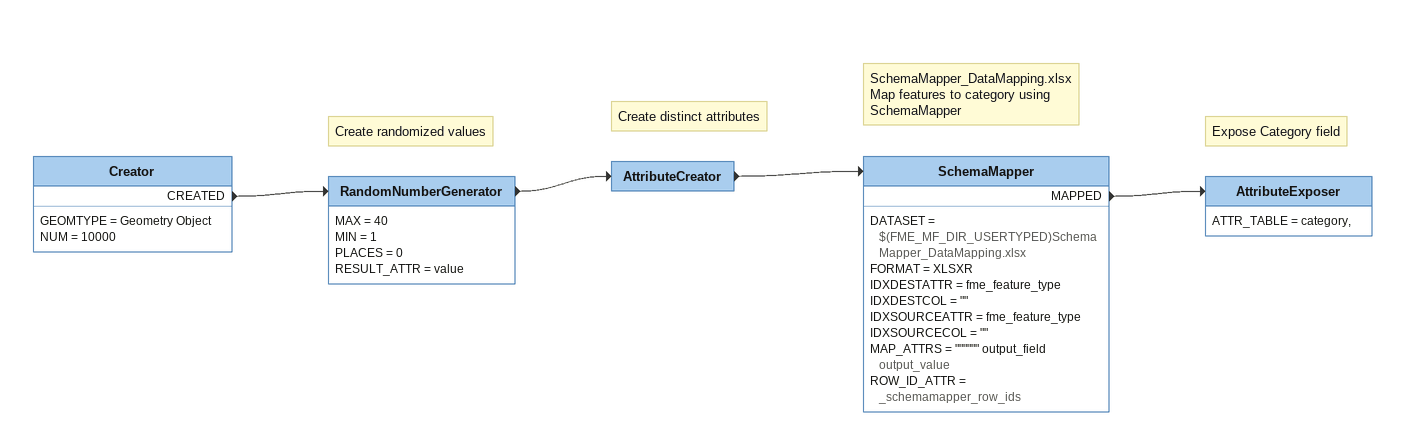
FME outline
Creator
    GEOMTYPE = Geometry Object
    NUM = 10000
    CREATED -> RandomNumberGenerator
Note: Create randomized values
RandomNumberGenerator
    MAX = 40
    MIN = 1
    PLACES = 0
    RESULT_ATTR = value
    -> AttributeCreator
Note: Create distinct attributes
AttributeCreator
    -> SchemaMapper
Note: SchemaMapper_DataMapping.xlsx / Map features to category using SchemaMapper
SchemaMapper
    DATASET = $(FME_MF_DIR_USERTYPED)SchemaMapper_DataMapping.xlsx
    FORMAT = XLSXR
    IDXDESTATTR = fme_feature_type
    IDXDESTCOL = ""
    IDXSOURCEATTR = fme_feature_type
    IDXSOURCECOL = ""
    MAP_ATTRS = """""" output_field output_value
    ROW_ID_ATTR = _schemamapper_row_ids
    MAPPED -> AttributeExposer
Note: Expose Category field
AttributeExposer
    ATTR_TABLE = category,
